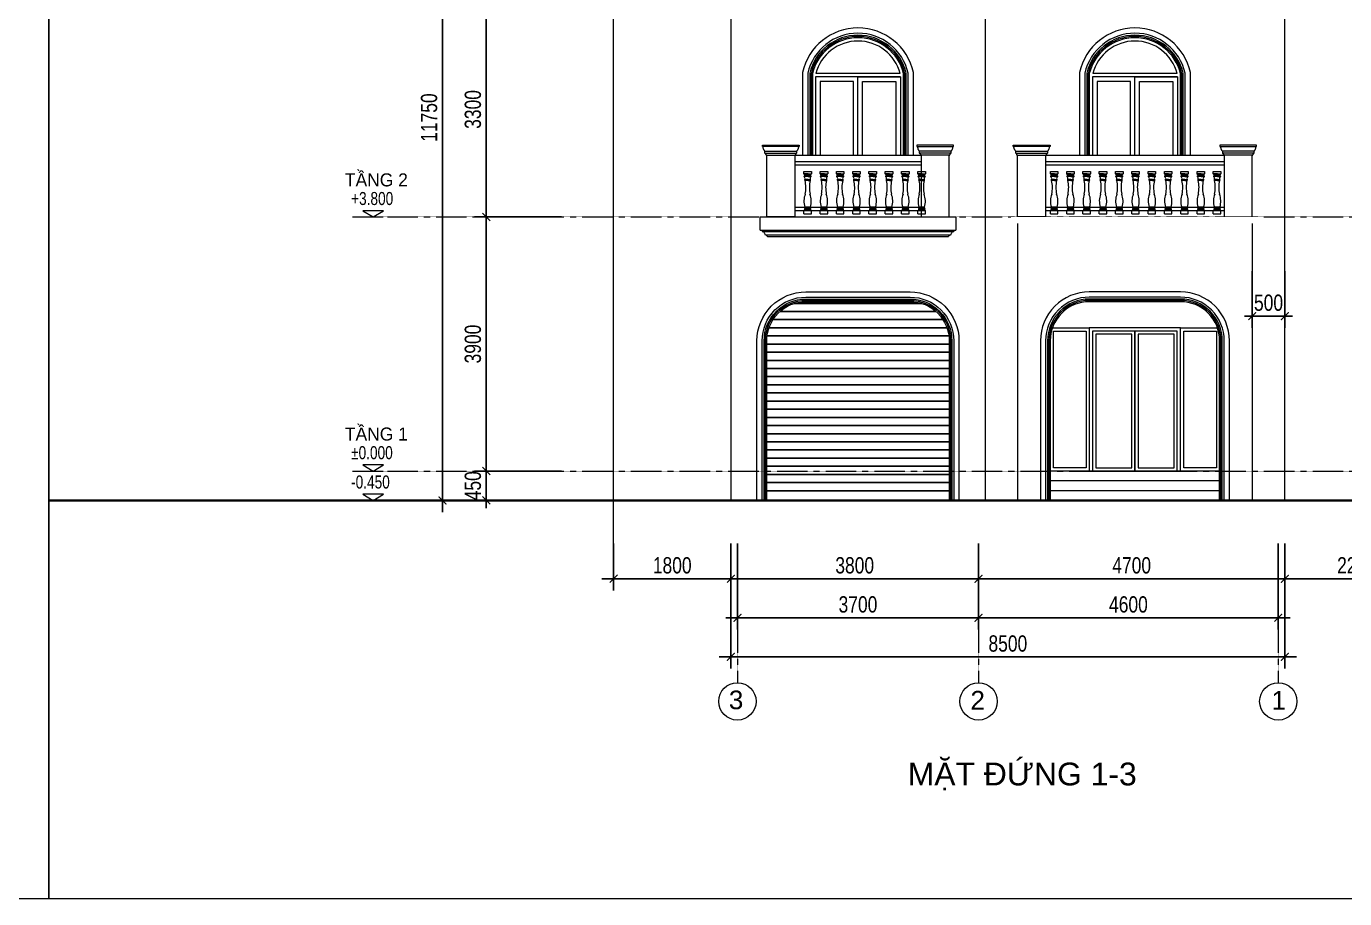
# Model space of a CAD drawing. Header units: millimetres. Extents: x 33748 to 451939, y -263262 to 62681.
# Drawn here: x 273743 to 293971, y 22261 to 35646 of the extents above; entities that cross this region are included whole.
import ezdxf
from ezdxf.enums import TextEntityAlignment as Align

# ---------------------------------------------------------------- set-up
doc = ezdxf.new("R2010")
doc.units = ezdxf.units.MM
doc.header["$PDMODE"] = 98
doc.linetypes.add('CENTER', pattern=[50.8, 31.75, -6.35, 6.35, -6.35])
doc.linetypes.add('HIDDEN', pattern=[0.375, 0.25, -0.125])
doc.layers.get('Defpoints').update_dxf_attribs({"color": 202, "lineweight": 13})
for name, color, linetype, lineweight in [('-CENTER', 143, 'CENTER', 13), ('-DIM', 9, 'Continuous', 13), ('-DOOR', 137, 'Continuous', 9), ('-KH', 143, 'Continuous', 13), ('-LINE1', 7, 'Continuous', 18), ('-RANH GIOI KHU DAT', 12, 'CENTER', 18), ('-TEXT', 7, 'Continuous', 15), ('-WALL', 4, 'Continuous', 35)]:
    doc.layers.add(name, color=color, linetype=linetype, lineweight=lineweight)
for name, color, linetype in [('-HATCH CONCRETE', 54, 'Continuous'), ('1-NETMANH', 8, 'Continuous'), ('12. NET DIM', 9, 'Continuous'), ('13. NET HATCH', 252, 'Continuous')]:
    doc.layers.add(name, color=color, linetype=linetype)
doc.styles.add('1', font='arial.ttf')
doc.styles.add('AVANH', font='', dxfattribs={"width": 0.8})
doc.styles.get("Standard").update_dxf_attribs({"font": 'arial.ttf'})
doc.styles.add('vnavanth', font='', dxfattribs={"width": 0.8})
doc.styles.get('AVANH').set_extended_font_data('.VnAvantH')
doc.styles.get('vnavanth').set_extended_font_data('.VnAvantH')
doc.dimstyles.new('C_100A3', dxfattribs={"dimscale": 100, "dimtxt": 2.5, "dimasz": 1.2, "dimexe": 1.8, "dimexo": 0, "dimgap": 0.75, "dimtad": 1, "dimdec": 0, "dimzin": 0, "dimdsep": 46, "dimtxsty": 'AVANH', "dimblk": 'ARCHTICK', "dimcen": 0, "dimdle": 1.8, "dimclrd": 256, "dimclre": 256, "dimclrt": 7, "dimadec": 0, "dimazin": 0, "dimtfac": 0.0001, "dimtdec": 0, "dimtix": 1, "dimtmove": 2, "dimatfit": 3, "dimldrblk": 'ARCHTICK', "dimfxl": 1.8, "dimtolj": 1, "dimtzin": 0, "dimarcsym": 0})

# ---------------------------------------------------------------- blocks, each defined once
blk = doc.blocks.new('_ARCHTICK')
at = {"const_width": 0.15}
blk.add_lwpolyline([(-0.5, -0.5), (0.5, 0.5)], dxfattribs=at)
blk = doc.blocks.new('*D402')
at = {"layer": '-DIM', "lineweight": -2, "transparency": 16777216}
for p, q in [((280800, 28641), (280800, 32901)), ((281953, 32721), (280620, 32721)), ((281953, 28821), (280620, 28821))]:
    blk.add_line(p, q, dxfattribs=at)
at = {"layer": 'Defpoints', "color": 0, "transparency": 16777216}
for p in [(280800, 32721), (281953, 32721), (281953, 28821)]:
    blk.add_point(p, dxfattribs=at)
at = {"layer": '-DIM', "lineweight": -2, "transparency": 16777216, "xscale": 120, "yscale": 120, "zscale": 120}
for p, rotation in [((280800, 32721), 90), ((280800, 28821), 270)]:
    blk.add_blockref('_ARCHTICK', p, dxfattribs=dict(at, rotation=rotation))
at = {"layer": '-DIM', "color": 7, "transparency": 16777216, "insert": (280595, 30771), "char_height": 250, "attachment_point": 5, "rotation": 90, "style": 'AVANH'}
blk.add_mtext('\\A1;3900', dxfattribs=at)
blk = doc.blocks.new('*D403')
at = {"layer": '-DIM', "lineweight": -2, "transparency": 16777216}
for p, q in [((281953, 36021), (280620, 36021)), ((280800, 32541), (280800, 36201)), ((281953, 32721), (280620, 32721))]:
    blk.add_line(p, q, dxfattribs=at)
at = {"layer": 'Defpoints', "color": 0, "transparency": 16777216}
for p in [(280800, 36021), (281953, 36021), (281953, 32721)]:
    blk.add_point(p, dxfattribs=at)
at = {"layer": '-DIM', "lineweight": -2, "transparency": 16777216, "xscale": 120, "yscale": 120, "zscale": 120}
for p, rotation in [((280800, 36021), 90), ((280800, 32721), 270)]:
    blk.add_blockref('_ARCHTICK', p, dxfattribs=dict(at, rotation=rotation))
at = {"layer": '-DIM', "color": 7, "transparency": 16777216, "insert": (280595, 34371), "char_height": 250, "attachment_point": 5, "rotation": 90, "style": 'AVANH'}
blk.add_mtext('\\A1;3300', dxfattribs=at)
blk = doc.blocks.new('*D405')
at = {"layer": '-DIM', "lineweight": -2, "transparency": 16777216}
for p, q in [((280128, 40301), (280128, 28191)), ((281953, 40121), (279948, 40121)), ((281953, 28371), (279948, 28371))]:
    blk.add_line(p, q, dxfattribs=at)
at = {"layer": 'Defpoints', "color": 0, "transparency": 16777216}
for p in [(281953, 40121), (280128, 28371), (281953, 28371)]:
    blk.add_point(p, dxfattribs=at)
at = {"layer": '-DIM', "lineweight": -2, "transparency": 16777216, "xscale": 120, "yscale": 120, "zscale": 120}
for p, rotation in [((280128, 40121), 90), ((280128, 28371), 270)]:
    blk.add_blockref('_ARCHTICK', p, dxfattribs=dict(at, rotation=rotation))
at = {"layer": '-DIM', "color": 7, "transparency": 16777216, "insert": (279923, 34246), "char_height": 250, "attachment_point": 5, "rotation": 90, "style": 'AVANH'}
blk.add_mtext('\\A1;11750', dxfattribs=at)
blk = doc.blocks.new('*D406')
at = {"layer": '-DIM', "lineweight": -2, "transparency": 16777216}
for p, q in [((280800, 28821), (280800, 28941)), ((281953, 28821), (280620, 28821)), ((280800, 28821), (280800, 28371)), ((281953, 28371), (280620, 28371)), ((280800, 28371), (280800, 28251))]:
    blk.add_line(p, q, dxfattribs=at)
at = {"layer": 'Defpoints', "color": 0, "transparency": 16777216}
for p in [(281953, 28821), (280800, 28371), (281953, 28371)]:
    blk.add_point(p, dxfattribs=at)
at = {"layer": '-DIM', "lineweight": -2, "transparency": 16777216, "xscale": 120, "yscale": 120, "zscale": 120}
for p, rotation in [((280800, 28821), 270), ((280800, 28371), 90)]:
    blk.add_blockref('_ARCHTICK', p, dxfattribs=dict(at, rotation=rotation))
at = {"layer": '-DIM', "color": 7, "transparency": 16777216, "insert": (280595, 28596), "char_height": 250, "attachment_point": 5, "rotation": 90, "style": 'AVANH'}
blk.add_mtext('\\A1;450', dxfattribs=at)
blk = doc.blocks.new('cot lan can')
blk.add_line((-67, 1080), (-57, 1080))
for points in [[(-67, 1080), (-67, 1100), (497, 1100), (497, 1080), (-67, 1080)], [(-29, 1010), (-33, 1015), (-36, 1020), (-40, 1025), (-43, 1031), (-46, 1036), (-49, 1042), (-51, 1048), (-53, 1055), (-54, 1061), (-56, 1067), (-57, 1074), (-57, 1080)], [(487, 1080), (487, 1074), (486, 1067), (484, 1061), (483, 1055), (481, 1048), (479, 1042), (476, 1036), (473, 1031), (470, 1025), (466, 1020), (463, 1015), (459, 1010)], [(-29, 980), (-29, 1010), (459, 1010), (459, 980)], [(-11, 956), (-12, 959), (-13, 962), (-14, 965), (-16, 967), (-18, 970), (-18, 971), (-19, 972), (-22, 974), (-24, 976), (-26, 978), (-29, 980), (459, 980), (456, 978), (454, 976), (452, 974), (449, 972), (448, 970), (446, 967), (444, 965), (443, 962), (442, 959), (441, 956), (440, 953), (440, 950), (430, 950)], [(0, 950), (-10, 950), (-10, 953), (-11, 956)]]:
    blk.add_lwpolyline(points)
blk.add_lwpolyline([(430, 950), (430, 0), (0, 0), (0, 950)], close=True)
blk = doc.blocks.new('*D407')
at = {"layer": '12. NET DIM', "lineweight": -2, "transparency": 16777216}
for p, q in [((282753, 27710), (282753, 26990)), ((284553, 27710), (284553, 26990)), ((282573, 27170), (284733, 27170))]:
    blk.add_line(p, q, dxfattribs=at)
at = {"layer": 'Defpoints', "color": 0, "transparency": 16777216}
for p in [(282753, 27710), (284553, 27710), (284553, 27170)]:
    blk.add_point(p, dxfattribs=at)
at = {"layer": '12. NET DIM', "lineweight": -2, "transparency": 16777216, "xscale": 120, "yscale": 120, "zscale": 120, "rotation": 180}
blk.add_blockref('_ARCHTICK', (282753, 27170), dxfattribs=at)
at = {"layer": '12. NET DIM', "lineweight": -2, "transparency": 16777216, "xscale": 120, "yscale": 120, "zscale": 120}
blk.add_blockref('_ARCHTICK', (284553, 27170), dxfattribs=at)
at = {"layer": '12. NET DIM', "color": 7, "transparency": 16777216, "insert": (283653, 27374), "char_height": 250, "attachment_point": 5, "style": 'AVANH'}
blk.add_mtext('\\A1;1800', dxfattribs=at)
blk = doc.blocks.new('*D408')
at = {"layer": '12. NET DIM', "lineweight": -2, "transparency": 16777216}
for p, q in [((288353, 27710), (288353, 26990)), ((293053, 27710), (293053, 26990)), ((293233, 27170), (288173, 27170))]:
    blk.add_line(p, q, dxfattribs=at)
at = {"layer": 'Defpoints', "color": 0, "transparency": 16777216}
for p in [(288353, 27710), (293053, 27710), (288353, 27170)]:
    blk.add_point(p, dxfattribs=at)
at = {"layer": '12. NET DIM', "lineweight": -2, "transparency": 16777216, "xscale": 120, "yscale": 120, "zscale": 120, "rotation": 180}
blk.add_blockref('_ARCHTICK', (288353, 27170), dxfattribs=at)
at = {"layer": '12. NET DIM', "lineweight": -2, "transparency": 16777216, "xscale": 120, "yscale": 120, "zscale": 120}
blk.add_blockref('_ARCHTICK', (293053, 27170), dxfattribs=at)
at = {"layer": '12. NET DIM', "color": 7, "transparency": 16777216, "insert": (290703, 27374), "char_height": 250, "attachment_point": 5, "style": 'AVANH'}
blk.add_mtext('\\A1;4700', dxfattribs=at)
blk = doc.blocks.new('*D409')
at = {"layer": '12. NET DIM', "lineweight": -2, "transparency": 16777216}
for p, q in [((284553, 27710), (284553, 26990)), ((288353, 27710), (288353, 26990)), ((288533, 27170), (284373, 27170))]:
    blk.add_line(p, q, dxfattribs=at)
at = {"layer": 'Defpoints', "color": 0, "transparency": 16777216}
for p in [(284553, 27710), (288353, 27710), (284553, 27170)]:
    blk.add_point(p, dxfattribs=at)
at = {"layer": '12. NET DIM', "lineweight": -2, "transparency": 16777216, "xscale": 120, "yscale": 120, "zscale": 120, "rotation": 180}
blk.add_blockref('_ARCHTICK', (284553, 27170), dxfattribs=at)
at = {"layer": '12. NET DIM', "lineweight": -2, "transparency": 16777216, "xscale": 120, "yscale": 120, "zscale": 120}
blk.add_blockref('_ARCHTICK', (288353, 27170), dxfattribs=at)
at = {"layer": '12. NET DIM', "color": 7, "transparency": 16777216, "insert": (286453, 27374), "char_height": 250, "attachment_point": 5, "style": 'AVANH'}
blk.add_mtext('\\A1;3800', dxfattribs=at)
blk = doc.blocks.new('*D410')
at = {"layer": '12. NET DIM', "lineweight": -2, "transparency": 16777216}
for p, q in [((293053, 27710), (293053, 26990)), ((295253, 27710), (295253, 26990)), ((292873, 27170), (295433, 27170))]:
    blk.add_line(p, q, dxfattribs=at)
at = {"layer": 'Defpoints', "color": 0, "transparency": 16777216}
for p in [(293053, 27710), (295253, 27710), (295253, 27170)]:
    blk.add_point(p, dxfattribs=at)
at = {"layer": '12. NET DIM', "lineweight": -2, "transparency": 16777216, "xscale": 120, "yscale": 120, "zscale": 120, "rotation": 180}
blk.add_blockref('_ARCHTICK', (293053, 27170), dxfattribs=at)
at = {"layer": '12. NET DIM', "lineweight": -2, "transparency": 16777216, "xscale": 120, "yscale": 120, "zscale": 120}
blk.add_blockref('_ARCHTICK', (295253, 27170), dxfattribs=at)
at = {"layer": '12. NET DIM', "color": 7, "transparency": 16777216, "insert": (294153, 27374), "char_height": 250, "attachment_point": 5, "style": 'AVANH'}
blk.add_mtext('\\A1;2200', dxfattribs=at)
blk = doc.blocks.new('*D411')
at = {"layer": '12. NET DIM', "lineweight": -2, "transparency": 16777216}
for p, q in [((284653, 27710), (284653, 26390)), ((288353, 27710), (288353, 26390)), ((284473, 26570), (288533, 26570))]:
    blk.add_line(p, q, dxfattribs=at)
at = {"layer": 'Defpoints', "color": 0, "transparency": 16777216}
for p in [(284653, 27710), (288353, 27710), (288353, 26570)]:
    blk.add_point(p, dxfattribs=at)
at = {"layer": '12. NET DIM', "lineweight": -2, "transparency": 16777216, "xscale": 120, "yscale": 120, "zscale": 120, "rotation": 180}
blk.add_blockref('_ARCHTICK', (284653, 26570), dxfattribs=at)
at = {"layer": '12. NET DIM', "lineweight": -2, "transparency": 16777216, "xscale": 120, "yscale": 120, "zscale": 120}
blk.add_blockref('_ARCHTICK', (288353, 26570), dxfattribs=at)
at = {"layer": '12. NET DIM', "color": 7, "transparency": 16777216, "insert": (286503, 26774), "char_height": 250, "attachment_point": 5, "style": 'AVANH'}
blk.add_mtext('\\A1;3700', dxfattribs=at)
blk = doc.blocks.new('*D412')
at = {"layer": '12. NET DIM', "lineweight": -2, "transparency": 16777216}
for p, q in [((288353, 27710), (288353, 26390)), ((292953, 27710), (292953, 26390)), ((288173, 26570), (293133, 26570))]:
    blk.add_line(p, q, dxfattribs=at)
at = {"layer": 'Defpoints', "color": 0, "transparency": 16777216}
for p in [(288353, 27710), (292953, 27710), (292953, 26570)]:
    blk.add_point(p, dxfattribs=at)
at = {"layer": '12. NET DIM', "lineweight": -2, "transparency": 16777216, "xscale": 120, "yscale": 120, "zscale": 120, "rotation": 180}
blk.add_blockref('_ARCHTICK', (288353, 26570), dxfattribs=at)
at = {"layer": '12. NET DIM', "lineweight": -2, "transparency": 16777216, "xscale": 120, "yscale": 120, "zscale": 120}
blk.add_blockref('_ARCHTICK', (292953, 26570), dxfattribs=at)
at = {"layer": '12. NET DIM', "color": 7, "transparency": 16777216, "insert": (290653, 26774), "char_height": 250, "attachment_point": 5, "style": 'AVANH'}
blk.add_mtext('\\A1;4600', dxfattribs=at)
blk = doc.blocks.new('*D413')
at = {"layer": '12. NET DIM', "lineweight": -2, "transparency": 16777216}
for p, q in [((284553, 27710), (284553, 25790)), ((293053, 27710), (293053, 25790)), ((284373, 25970), (293233, 25970))]:
    blk.add_line(p, q, dxfattribs=at)
at = {"layer": 'Defpoints', "color": 0, "transparency": 16777216}
for p in [(284553, 27710), (293053, 27710), (293053, 25970)]:
    blk.add_point(p, dxfattribs=at)
at = {"layer": '12. NET DIM', "lineweight": -2, "transparency": 16777216, "xscale": 120, "yscale": 120, "zscale": 120, "rotation": 180}
blk.add_blockref('_ARCHTICK', (284553, 25970), dxfattribs=at)
at = {"layer": '12. NET DIM', "lineweight": -2, "transparency": 16777216, "xscale": 120, "yscale": 120, "zscale": 120}
blk.add_blockref('_ARCHTICK', (293053, 25970), dxfattribs=at)
at = {"layer": '12. NET DIM', "color": 7, "transparency": 16777216, "insert": (288803, 26174), "char_height": 250, "attachment_point": 5, "style": 'AVANH'}
blk.add_mtext('\\A1;8500', dxfattribs=at)
blk = doc.blocks.new('*U536')
at = {"layer": '-LINE1', "lineweight": 20}
for p, q in [((81, 610), (81, 650)), ((146, 610), (81, 610)), ((146, 610), (196, 610)), ((146, 570), (82, 570)), ((146, 600), (97, 600)), ((98, 600), (98, 597)), ((146, 597), (98, 597)), ((146, 589), (98, 589)), ((98, 589), (98, 586)), ((146, 586), (98, 586)), ((146, 526), (98, 526)), ((146, 514), (98, 514)), ((146, 510), (101, 510)), ((146, 600), (180, 600)), ((146, 597), (179, 597)), ((146, 589), (179, 589)), ((146, 586), (179, 586)), ((146, 570), (195, 570)), ((146, 526), (179, 526)), ((146, 514), (179, 514)), ((146, 510), (176, 510)), ((179, 600), (179, 597)), ((179, 589), (179, 586)), ((196, 46), (81, 46)), ((81, 0), (81, 46)), ((81, 0), (146, 0)), ((182, 100), (97, 100)), ((182, 92), (97, 92)), ((182, 84), (97, 84)), ((182, 76), (97, 76)), ((182, 60), (97, 60)), ((180, 56), (97, 56)), ((98, 60), (98, 56)), ((146, 0), (196, 0)), ((179, 60), (179, 56)), ((196, 0), (196, 46))]:
    blk.add_line(p, q, dxfattribs=at)
blk.add_lwpolyline([(81, 650), (196, 650), (196, 610)], dxfattribs=at)
for centre, radius, start, end in [((96, 617), 16.8, 203.9086, 272.0806), ((181, 617), 16.8, 267.9194, 336.0914), ((98, 570), 16, 81.516, 180), ((66, 539), 35, 337.9632, 62.003), ((98, 520), 6, 90, 270), ((98, 593), 4, 90, 270), ((102, 514), 4.08, 175.0475, 243.2552), ((-401, 403), 513, 348.5544, 12.0648), ((678, 403), 513, 167.9352, 191.4456), ((179, 570), 16, 0, 98.484), ((211, 539), 35, 117.997, 202.0368), ((175, 514), 4.08, 296.7448, 4.9525), ((179, 593), 4, 270, 90), ((179, 520), 6, 270, 90), ((378, 194), 296, 158.7895, 198.3553), ((-118, 190), 314, 343.3311, 20.6654), ((97, 38), 18.6, 91.4666, 152.5442), ((97, 68), 8, 90, 270), ((97, 88), 4, 90, 270), ((97, 96), 4, 270, 90), ((97, 80), 4, 270, 90), ((182, 96), 4, 90, 270), ((182, 80), 4, 90, 270), ((180, 38), 18.6, 27.4558, 88.5334), ((182, 88), 4, 270, 90), ((182, 68), 8, 270, 90)]:
    blk.add_arc(centre, radius, start, end, dxfattribs=at)
blk = doc.blocks.new('*U537')
at = {"layer": '-WALL', "color": 0, "linetype": 'ByBlock', "lineweight": -2}
for p in [(289383, 32871), (289633, 32871), (289883, 32871), (290133, 32871), (290383, 32871), (290633, 32871), (290883, 32871), (291133, 32871), (291383, 32871), (291633, 32871), (291883, 32871)]:
    blk.add_blockref('*U536', p, dxfattribs=at)
blk = doc.blocks.new('*U538')
at = {"layer": '-LINE1', "lineweight": 20}
for p, q in [((97, 610), (97, 650)), ((163, 610), (97, 610)), ((163, 610), (213, 610)), ((163, 570), (99, 570)), ((163, 600), (113, 600)), ((114, 600), (114, 597)), ((163, 597), (115, 597)), ((163, 589), (115, 589)), ((115, 589), (115, 586)), ((163, 586), (115, 586)), ((163, 526), (115, 526)), ((163, 514), (115, 514)), ((163, 510), (117, 510)), ((163, 600), (197, 600)), ((163, 597), (195, 597)), ((163, 589), (195, 589)), ((163, 586), (195, 586)), ((163, 570), (211, 570)), ((163, 526), (195, 526)), ((163, 514), (195, 514)), ((163, 510), (193, 510)), ((195, 589), (195, 586)), ((196, 600), (196, 597)), ((213, 46), (97, 46)), ((97, 0), (97, 46)), ((97, 0), (163, 0)), ((199, 100), (113, 100)), ((199, 92), (113, 92)), ((199, 84), (113, 84)), ((199, 76), (113, 76)), ((199, 60), (113, 60)), ((197, 56), (113, 56)), ((114, 60), (114, 56)), ((163, 0), (213, 0)), ((196, 60), (196, 56)), ((213, 0), (213, 46))]:
    blk.add_line(p, q, dxfattribs=at)
blk.add_lwpolyline([(97, 650), (213, 650), (213, 610)], dxfattribs=at)
for centre, radius, start, end in [((113, 617), 16.8, 203.9086, 272.0806), ((197, 617), 16.8, 267.9194, 336.0914), ((115, 570), 16, 81.516, 180), ((82, 539), 35, 337.9632, 62.003), ((115, 520), 6, 90, 270), ((115, 593), 4, 90, 270), ((119, 514), 4.08, 175.0475, 243.2552), ((-385, 403), 513, 348.5544, 12.0648), ((695, 403), 513, 167.9352, 191.4456), ((195, 570), 16, 0, 98.484), ((228, 539), 35, 117.997, 202.0368), ((191, 514), 4.08, 296.7448, 4.9525), ((195, 593), 4, 270, 90), ((195, 520), 6, 270, 90), ((395, 194), 296, 158.7895, 198.3553), ((-102, 190), 314, 343.3311, 20.6654), ((114, 38), 18.6, 91.4666, 152.5442), ((113, 68), 8, 90, 270), ((113, 88), 4, 90, 270), ((113, 96), 4, 270, 90), ((113, 80), 4, 270, 90), ((199, 96), 4, 90, 270), ((199, 80), 4, 90, 270), ((196, 38), 18.6, 27.4558, 88.5334), ((199, 88), 4, 270, 90), ((199, 68), 8, 270, 90)]:
    blk.add_arc(centre, radius, start, end, dxfattribs=at)
blk = doc.blocks.new('*U539')
at = {"layer": '-WALL', "color": 0, "linetype": 'ByBlock', "lineweight": -2}
for p in [(285633, 32771), (285883, 32771), (286133, 32771), (286383, 32771), (286633, 32771), (286883, 32771), (287133, 32771), (287383, 32771)]:
    blk.add_blockref('*U538', p, dxfattribs=at)
blk = doc.blocks.new('*D747')
at = {"layer": '-HATCH CONCRETE', "lineweight": -2, "transparency": 16777216}
for p, q in [((292553, 31890), (292553, 31020)), ((293053, 31890), (293053, 31020)), ((292553, 31200), (292433, 31200)), ((292553, 31200), (293053, 31200)), ((293053, 31200), (293173, 31200))]:
    blk.add_line(p, q, dxfattribs=at)
at = {"layer": 'Defpoints', "color": 0, "transparency": 16777216}
for p in [(292553, 31890), (293053, 31890), (293053, 31200)]:
    blk.add_point(p, dxfattribs=at)
at = {"layer": '-HATCH CONCRETE', "lineweight": -2, "transparency": 16777216, "xscale": 120, "yscale": 120, "zscale": 120}
blk.add_blockref('_ARCHTICK', (292553, 31200), dxfattribs=at)
at = {"layer": '-HATCH CONCRETE', "lineweight": -2, "transparency": 16777216, "xscale": 120, "yscale": 120, "zscale": 120, "rotation": 180}
blk.add_blockref('_ARCHTICK', (293053, 31200), dxfattribs=at)
at = {"layer": '-HATCH CONCRETE', "color": 7, "transparency": 16777216, "insert": (292803, 31404), "char_height": 250, "attachment_point": 5, "style": 'AVANH'}
blk.add_mtext('\\A1;500', dxfattribs=at)
blk = doc.blocks.new('ARCHTICK')
at = {"color": 0, "linetype": 'ByBlock', "const_width": 0.15}
blk.add_lwpolyline([(-0.5, -0.5), (0.5, 0.5)], dxfattribs=at)

msp = doc.modelspace()

# ---------------------------------------------------------------- hatches: boundary and pattern name
at = {"layer": '13. NET HATCH'}
h = msp.add_hatch(dxfattribs=at)
h.set_pattern_fill('TUONGXAY', color=256, scale=1000, angle=315)
h.set_pattern_definition([(0, (-45699.88, -5854.35), (3e-14, 125), [])])
edge = h.paths.add_edge_path()
edge.add_arc((285703.2, 30821), 600, 90, 180, ccw=False)
edge.add_line((285703.2, 31421), (287303.2, 31421))
edge.add_arc((287303.2, 30821), 600, 0, 90, ccw=False)
edge.add_line((287903.2, 30821), (287903.2, 28471))
edge.add_line((287903.2, 28471), (285103.2, 28471))
edge.add_line((285103.2, 28471), (285103.2, 30821))

# ---------------------------------------------------------------- linework, layer by layer
at = {"layer": '-CENTER', "ltscale": 0.1}
for p, q in [((278748.1, 32721), (299360, 32721)), ((278748.1, 28821), (299360, 28821)), ((278748.1, 28371), (299360, 28371)), ((284653.2, 27709.6), (284653.2, 25573.5)), ((288353.5, 27709.6), (288353.5, 25573.5)), ((292953.2, 27709.6), (292953.2, 25573.5))]:
    msp.add_line(p, q, dxfattribs=at)
at = {"layer": '-DOOR', "lineweight": 9}
for p, q in [((287153.8, 34871), (285852.6, 34871)), ((287151.6, 34921), (285854.8, 34921)), ((291403.6, 34871), (290102.5, 34871)), ((291401.5, 34921), (290104.6, 34921))]:
    msp.add_line(p, q, dxfattribs=at)
for points in [[(286503.2, 33671), (286503.2, 34871), (285851.8, 34871), (285851.8, 33671)], [(286433.2, 33671), (286433.2, 34801), (285921.8, 34801), (285921.8, 33671)], [(286503.2, 33671), (286503.2, 34871), (287154.6, 34871), (287154.6, 33671)], [(286573.2, 33671), (286573.2, 34801), (287084.6, 34801), (287084.6, 33671)], [(290753, 33671), (290753, 34871), (290101.6, 34871), (290101.6, 33671)], [(290683, 33671), (290683, 34801), (290171.6, 34801), (290171.6, 33671)], [(290753, 33671), (290753, 34871), (291404.5, 34871), (291404.5, 33671)], [(290823, 33671), (290823, 34801), (291334.5, 34801), (291334.5, 33671)], [(289487.4, 31021), (290053, 31021), (290053, 28821), (289453, 28821), (289453, 30821)], [(292053, 30821), (292053, 28821), (291453, 28821), (291453, 31021), (292018.7, 31021)]]:
    msp.add_lwpolyline(points, dxfattribs=at)
for points in [[(290003, 28871), (289503, 28871), (289503, 30971), (290003, 30971)], [(291453, 31021), (290053, 31021), (290053, 28821), (291453, 28821)], [(291403, 30971), (290103, 30971), (290103, 28821), (291403, 28821)], [(290753, 30971), (290103, 30971), (290103, 28821), (290753, 28821)], [(291403, 30971), (290753, 30971), (290753, 28821), (291403, 28821)], [(292003, 28871), (291503, 28871), (291503, 30971), (292003, 30971)], [(290703, 30921), (290153, 30921), (290153, 28871), (290703, 28871)], [(291353, 30921), (290803, 30921), (290803, 28871), (291353, 28871)]]:
    msp.add_lwpolyline(points, close=True, dxfattribs=at)
for centre in [(286503.2, 34750.5), (290753, 34750.5)]:
    msp.add_arc(centre, 670.5, 14.7284, 165.2716, dxfattribs=at)
at = {"layer": '-KH'}
for p, q in [((278915.4, 32721), (279215.3, 32721)), ((278915.4, 28821), (279215.3, 28821)), ((278915.4, 28371), (279215.3, 28371))]:
    msp.add_line(p, q, dxfattribs=at)
for points in [[(279224.4, 32817), (278906.3, 32817), (279065.4, 32721)], [(279224.4, 28917), (278906.3, 28917), (279065.4, 28821)], [(279224.4, 28467), (278906.3, 28467), (279065.4, 28371)]]:
    msp.add_lwpolyline(points, close=True, dxfattribs=at)
for centre in [(284653.2, 25287.2), (288353.2, 25287.2), (292952.9, 25287.2)]:
    msp.add_circle(centre, 286.3, dxfattribs=at)
for points in [[(279065.4, 32721), (279065.4, 32817), (279224.4, 32817), (279065.4, 32721)], [(279065.4, 28821), (279065.4, 28917), (279224.4, 28917), (279065.4, 28821)], [(279065.4, 28371), (279065.4, 28467), (279224.4, 28467), (279065.4, 28371)]]:
    msp.add_solid(points, dxfattribs=at)
at = {"layer": '-LINE1', "lineweight": 20}
for p, q in [((284553.2, 38841), (284553.2, 28371)), ((293052.9, 28371), (293052.9, 35799)), ((285003.2, 32521), (285003.2, 32721)), ((285003.2, 32721), (288003.2, 32721)), ((288003.2, 32721), (288003.2, 32521)), ((285003.2, 32521), (288003.2, 32521)), ((285033.2, 32521), (285033.2, 32500.2)), ((285113.2, 32421), (287893.2, 32421)), ((287973.2, 32521), (287973.2, 32500.2)), ((284553.2, 28371), (293252.9, 28371)), ((285103.2, 28521), (287903.2, 28521)), ((288043.2, 28370.8), (287903.2, 28371))]:
    msp.add_line(p, q, dxfattribs=at)
at = {"layer": '-LINE1', "color": 0, "lineweight": 20}
for p, q in [((285653.2, 34938.1), (285653.2, 33671)), ((285803.2, 34921), (285803.2, 33671)), ((287203.2, 33671), (287203.2, 34921)), ((287353.2, 33671), (287353.2, 34938.1)), ((289903, 34938.1), (289903, 33671)), ((290053, 34921), (290053, 33671)), ((291453, 33671), (291453, 34921)), ((291603, 33671), (291603, 34938.1))]:
    msp.add_line(p, q, dxfattribs=at)
at = {"layer": '-LINE1', "lineweight": 20}
for points in [[(288453.2, 38841), (288453.2, 28371)], [(285533.2, 33671), (287473.2, 33671)], [(289383, 33671), (292123, 33671)], [(285533.2, 33571), (287473.2, 33571)], [(285533.2, 33521), (287473.2, 33521)], [(289383, 33571), (292123, 33571)], [(289383, 33521), (292123, 33521)], [(285533.2, 32871), (287473.2, 32871)], [(285533.2, 32821), (287473.2, 32821)], [(289383, 32871), (292123, 32871)], [(288953, 32621), (288953, 28371)], [(285093.8, 32444.9), (285093.8, 32438.6)], [(287912.6, 32444.9), (287912.6, 32438.6)]]:
    msp.add_lwpolyline(points, dxfattribs=at)
for points in [[(284953.2, 28371), (284953.2, 30821, -0.4142136), (285703.2, 31571), (287303.2, 31571, -0.4142136), (288053.2, 30821), (288053.2, 28371)], [(285103.2, 28371), (285103.2, 30821, -0.4142136), (285703.2, 31421), (287303.2, 31421, -0.4142136), (287903.2, 30821), (287903.2, 28371)]]:
    msp.add_lwpolyline(points, format="xyb", dxfattribs=at)
at = {"layer": '-LINE1', "color": 0, "lineweight": 20}
for points in [[(292203, 28371.3), (292203, 30821, 0.4142136), (291453, 31571), (290053, 31571, 0.4142136), (289303, 30821), (289303, 28371.3)], [(292053, 28371.3), (292053, 30821, 0.4142136), (291453, 31421), (290053, 31421, 0.4142136), (289453, 30821), (289453, 28371.3)]]:
    msp.add_lwpolyline(points, format="xyb", dxfattribs=at)
for points in [[(292053, 28821), (289453, 28821)], [(292053, 28671), (289453, 28671)], [(292053, 28521), (289453, 28521)]]:
    msp.add_lwpolyline(points, dxfattribs=at)
for centre, radius, start, end in [((286503.2, 34750.5), 870.5, 12.44554, 167.55446), ((290753, 34750.5), 870.5, 12.44554, 167.55446), ((286503.2, 34750.5), 720.5, 13.68555, 166.31445), ((290753, 34750.5), 720.5, 13.68555, 166.31445)]:
    msp.add_arc(centre, radius, start, end, dxfattribs=at)
at = {"layer": '-LINE1', "lineweight": 20}
for centre, radius, start, end in [((285033.6, 32467), 33.3, 5.47259, 90.67911), ((285096.2, 32474.5), 29.8, 188.48378, 265.49102), ((285095.9, 32421.5), 17.3, 358.39355, 97.04259), ((287910.5, 32421.5), 17.3, 82.95741, 181.60645), ((287910.3, 32474.5), 29.8, 274.50898, 351.51622), ((287972.8, 32467), 33.3, 89.32089, 174.52741)]:
    msp.add_arc(centre, radius, start, end, dxfattribs=at)
at = {"layer": '-RANH GIOI KHU DAT', "linetype": 'HIDDEN', "ltscale": 10}
msp.add_lwpolyline([(282753.2, 27573), (282753.2, 43851.5)], dxfattribs=at)
at = {"layer": '-WALL'}
msp.add_line((274085.9, 28371), (305585.9, 28371), dxfattribs=at)
at = {"layer": '1-NETMANH', "lineweight": 20}
for p, q in [((285733.2, 34929.2), (285733.2, 33671)), ((285763.2, 34925.7), (285763.2, 33671)), ((285783.2, 34923.4), (285783.2, 33671)), ((287223.2, 33671), (287223.2, 34923.4)), ((287243.2, 33671), (287243.2, 34925.7)), ((287273.2, 33671), (287273.2, 34929.2)), ((289983, 34929.2), (289983, 33671)), ((290013, 34925.7), (290013, 33671)), ((290033, 34923.4), (290033, 33671)), ((291473, 33671), (291473, 34923.4)), ((291493, 33671), (291493, 34925.7)), ((291523, 33671), (291523, 34929.2))]:
    msp.add_line(p, q, dxfattribs=at)
for points in [[(285033.2, 32500.2), (287973.2, 32500.2)], [(285093.8, 32444.9), (287912.6, 32444.9)]]:
    msp.add_lwpolyline(points, dxfattribs=at)
for points in [[(285033.2, 28371), (285033.2, 30821, -0.4142136), (285703.2, 31491), (287303.2, 31491, -0.4142136), (287973.2, 30821), (287973.2, 28371)], [(285063.2, 28371), (285063.2, 30821, -0.4142136), (285703.2, 31461), (287303.2, 31461, -0.4142136), (287943.2, 30821), (287943.2, 28371)], [(285083.2, 28371), (285083.2, 30821, -0.4142136), (285703.2, 31441), (287303.2, 31441, -0.4142136), (287923.2, 30821), (287923.2, 28371)], [(292123, 28371.3), (292123, 30821, 0.4142136), (291453, 31491), (290053, 31491, 0.4142136), (289383, 30821), (289383, 28371.3)], [(292093, 28371.3), (292093, 30821, 0.4142136), (291453, 31461), (290053, 31461, 0.4142136), (289413, 30821), (289413, 28371.3)], [(292073, 28371.3), (292073, 30821, 0.4142136), (291453, 31441), (290053, 31441, 0.4142136), (289433, 30821), (289433, 28371.3)]]:
    msp.add_lwpolyline(points, format="xyb", dxfattribs=at)
for centre, radius, start, end in [((286503.2, 34750.5), 790.5, 13.06276, 166.93724), ((286503.2, 34750.5), 760.5, 13.31908, 166.68092), ((286503.2, 34750.5), 740.5, 13.49858, 166.50142), ((290753, 34750.5), 790.5, 13.06276, 166.93724), ((290753, 34750.5), 760.5, 13.31908, 166.68092), ((290753, 34750.5), 740.5, 13.49858, 166.50142)]:
    msp.add_arc(centre, radius, start, end, dxfattribs=at)
at = {"layer": 'Defpoints'}
msp.add_lwpolyline([(274085.9, 22260.6), (274085.9, 55524.6), (227045.9, 55524.6), (227045.9, 22260.6)], close=True, dxfattribs=at)

# ---------------------------------------------------------------- block references
at = {"layer": '-LINE1', "lineweight": 20}
for p in [(285103.2, 32721), (288953, 32721)]:
    msp.add_blockref('cot lan can', p, dxfattribs=at)
at = {"layer": '-LINE1', "lineweight": 20, "xscale": -1}
for p in [(287903.2, 32721), (292553, 32721)]:
    msp.add_blockref('cot lan can', p, dxfattribs=at)
at = {"layer": '-WALL'}
msp.add_blockref('*U539', (-57.8, 0), dxfattribs=at)

# ---------------------------------------------------------------- texts
at = {"layer": '-TEXT', "color": 2, "style": 'vnavanth'}
for s, p in [('TÇNG 2', (278630.7, 33190.3)), ('TÇNG 1', (278630.7, 29290.3))]:
    msp.add_text(s, height=199.96, dxfattribs=at).set_placement(p)
at = {"layer": '-TEXT', "style": '1', "width": 0.75}
for s, p in [('+3.800', (278725.4, 32904.3)), ('%%P0.000', (278725.4, 29004.3)), ('-0.450', (278725.4, 28554.3))]:
    msp.add_text(s, height=200, dxfattribs=at).set_placement(p)
at = {"layer": '-TEXT', "color": 2, "style": '1'}
for s, p in [('3', (284632.7, 25310.4)), ('2', (288340.7, 25305.3)), ('1', (292960.9, 25305.3))]:
    msp.add_text(s, height=286.3, dxfattribs=at).set_placement(p, align=Align.MIDDLE_CENTER)
at = {"layer": '-TEXT', "color": 4}
msp.add_text('MẶT ĐỨNG 1-3', height=350, dxfattribs=at).set_placement((289023.6, 23998.3, 0), align=Align.CENTER)

# ---------------------------------------------------------------- dimensions: what is measured, and where the dimension line sits
at = {"layer": '-DIM'}
for base, p1, p2, picture, middle in [((280127.5, 28371, 0), (281953.2, 40121, 0), (281953.2, 28371, 0), '*D405', (279923.2, 34246, 0)), ((280799.6, 36021, 0), (281953.2, 32721, 0), (281953.2, 36021, 0), '*D403', (280595.3, 34371, 0)), ((280799.6, 32721, 0), (281953.2, 28821, 0), (281953.2, 32721, 0), '*D402', (280595.3, 30771, 0)), ((280799.6, 28371, 0), (281953.2, 28821, 0), (281953.2, 28371, 0), '*D406', (280595.3, 28596, 0))]:
    dim = msp.add_linear_dim(base=base, p1=p1, p2=p2, angle=90, dimstyle='C_100A3', dxfattribs=at)
    dim.commit()
    dim.dimension.update_dxf_attribs({"geometry": picture, "text_midpoint": middle})
at = {"layer": '-HATCH CONCRETE'}
dim = msp.add_linear_dim(base=(293052.9, 31200), p1=(292553, 31890), p2=(293052.9, 31890), dimstyle='C_100A3', override={"dimldrblk": 'ARCHTICK'}, dxfattribs=at)
dim.commit()
dim.dimension.update_dxf_attribs({"geometry": '*D747', "text_midpoint": (292803, 31404.3)})
at = {"layer": '12. NET DIM'}
for base, p1, p2, picture, middle in [((284553.2, 27169.8), (282753.2, 27709.6), (284553.2, 27709.6), '*D407', (283653.2, 27374.1)), ((295253.2, 27169.8), (293052.9, 27709.6), (295253.2, 27709.6), '*D410', (294153, 27374.1))]:
    dim = msp.add_linear_dim(base=base, p1=p1, p2=p2, dimstyle='C_100A3', dxfattribs=at)
    dim.commit()
    dim.dimension.update_dxf_attribs({"geometry": picture, "text_midpoint": middle})
for base, p1, p2, picture, middle in [((284553.2, 27169.8), (288353.2, 27709.6), (284553.2, 27709.6), '*D409', (286453.2, 27374.1)), ((293052.9, 25969.8), (284553.2, 27709.6), (293052.9, 27709.6), '*D413', (288803, 26174.1)), ((288353.2, 26569.8), (284653.2, 27709.6), (288353.2, 27709.6), '*D411', (286503.2, 26774.1)), ((288353.2, 27169.8), (293052.9, 27709.6), (288353.2, 27709.6), '*D408', (290703, 27374.1)), ((292952.9, 26569.8), (288353.2, 27709.6), (292952.9, 27709.6), '*D412', (290653, 26774.1))]:
    dim = msp.add_linear_dim(base=base, p1=p1, p2=p2, angle=180, dimstyle='C_100A3', dxfattribs=at)
    dim.commit()
    dim.dimension.update_dxf_attribs({"geometry": picture, "text_midpoint": middle})

# ---------------------------------------------------------------- next in the draw order: wipeouts: each hides what was drawn before it
at = {"lineweight": 20}
msp.add_wipeout([(292653, 32721), (292653, 32621), (288853, 32621), (288853, 32721)], dxfattribs=at).dxf.layer = '-LINE1'

# ---------------------------------------------------------------- next in the draw order: linework, layer by layer
at = {"layer": '-LINE1', "lineweight": 20}
for points in [[(289383, 32821), (292123, 32821)], [(292553, 32621), (292553, 28371)]]:
    msp.add_lwpolyline(points, dxfattribs=at)
at = {"layer": 'Defpoints'}
msp.add_lwpolyline([(274085.9, 22260.6), (305585.9, 22260.6), (305585.9, 44535.6), (274085.9, 44535.6)], close=True, dxfattribs=at)

# ---------------------------------------------------------------- next in the draw order: block references
at = {"layer": '-WALL'}
msp.add_blockref('*U537', (-8.6, -100), dxfattribs=at)

doc.saveas('drawing.dxf')
